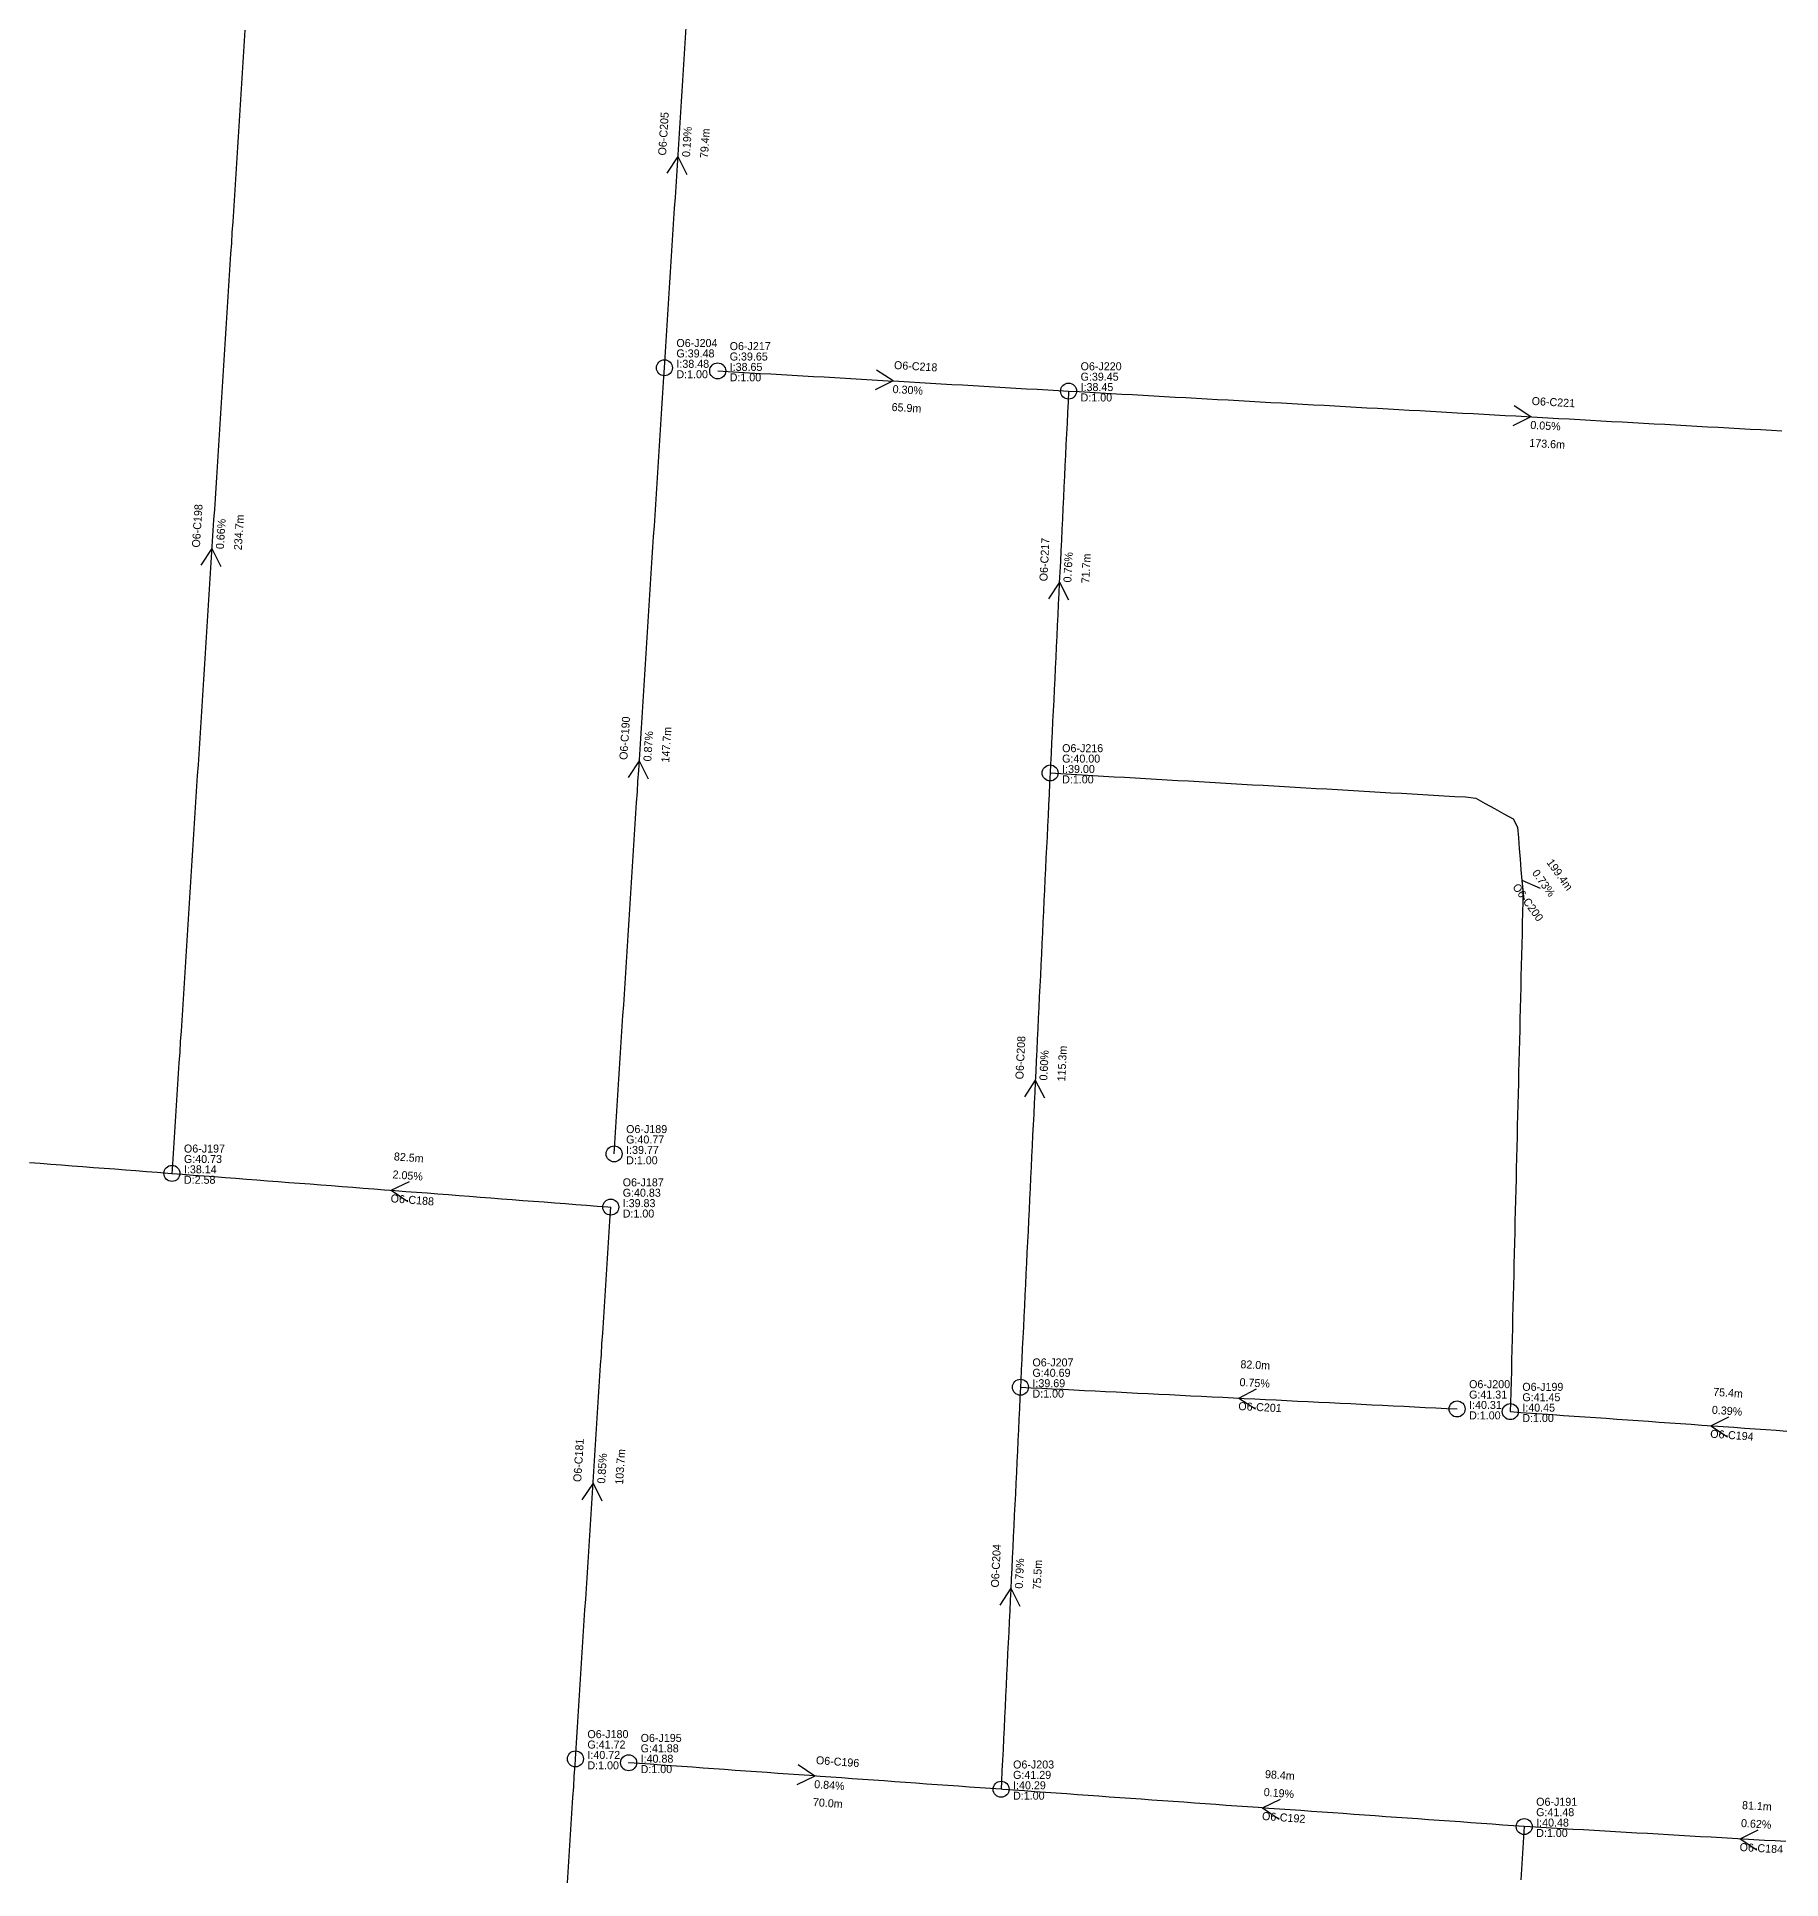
# Model space of a CAD drawing. Header units: metres. Extents: x 607160 to 610559, y 2613470 to 2618337.
# Drawn here: x 609075 to 609402.1, y 2615085.3 to 2615430.7 of the extents above; entities that cross this region are included whole.
import ezdxf

# ---------------------------------------------------------------- set-up
doc = ezdxf.new("R2010")
doc.units = ezdxf.units.M
for name, color, linetype in [('SW-DRAIN-LABELS', 3, 'Continuous'), ('SW-DRAIN-SUB-06', 6, 'Continuous'), ('SW-JUNCTIONS', 7, 'Continuous')]:
    doc.layers.add(name, color=color, linetype=linetype)

msp = doc.modelspace()

# ---------------------------------------------------------------- linework, layer by layer
at = {"layer": 'SW-DRAIN-SUB-06'}
for p, q in [((609195.24, 2615408.29), (609193.16, 2615405.17)), ((609195.24, 2615408.29), (609196.91, 2615404.93)), ((609235.59, 2615366.2), (609232.46, 2615368.26)), ((609235.59, 2615366.2), (609232.24, 2615364.52)), ((609355.19, 2615359.48), (609352.05, 2615361.53)), ((609355.19, 2615359.48), (609351.84, 2615357.79)), ((609107.82, 2615334.79), (609105.74, 2615331.66)), ((609107.82, 2615334.79), (609109.48, 2615331.43)), ((609266.77, 2615328.51), (609264.74, 2615325.36)), ((609266.77, 2615328.51), (609268.48, 2615325.17)), ((609187.99, 2615294.99), (609185.91, 2615291.86)), ((609187.99, 2615294.99), (609189.65, 2615291.63)), ((609353.5, 2615272.63), (609356.92, 2615271.09)), ((609353.5, 2615272.63), (609353.88, 2615268.9)), ((609262.25, 2615235.14), (609260.22, 2615231.98)), ((609262.25, 2615235.14), (609263.97, 2615231.8)), ((609141.48, 2615214.49), (609144.87, 2615216.11)), ((609141.48, 2615214.49), (609144.58, 2615212.37)), ((609300.41, 2615175.52), (609303.75, 2615177.23)), ((609300.41, 2615175.52), (609303.56, 2615173.49)), ((609388.95, 2615170.35), (609392.32, 2615172)), ((609388.95, 2615170.35), (609392.05, 2615168.25)), ((609179.32, 2615159.6), (609177.24, 2615156.47)), ((609179.32, 2615159.6), (609180.99, 2615156.23)), ((609257.65, 2615139.87), (609255.62, 2615136.72)), ((609257.65, 2615139.87), (609259.37, 2615136.54)), ((609220.91, 2615104.67), (609217.81, 2615106.77)), ((609220.91, 2615104.67), (609217.54, 2615103.03)), ((609304.89, 2615098.68), (609308.26, 2615100.32)), ((609304.89, 2615098.68), (609307.99, 2615096.58)), ((609394.44, 2615092.87), (609397.79, 2615094.55)), ((609394.44, 2615092.87), (609397.58, 2615090.81))]:
    msp.add_line(p, q, dxfattribs=at)
for points in [[(609114.03, 2615431.96), (609113.9, 2615429.96), (609113.77, 2615427.97), (609113.64, 2615425.97), (609113.52, 2615423.98), (609113.39, 2615421.98), (609113.26, 2615419.99), (609113.13, 2615417.99), (609113.01, 2615415.99), (609112.88, 2615414), (609112.75, 2615412), (609112.62, 2615410.01), (609112.5, 2615408.01), (609112.37, 2615406.01), (609112.24, 2615404.02), (609112.11, 2615402.02), (609111.99, 2615400.03), (609111.86, 2615398.03), (609111.73, 2615396.03), (609111.6, 2615394.04), (609111.48, 2615392.04), (609111.35, 2615390.05), (609111.22, 2615388.05), (609111.09, 2615386.05), (609110.97, 2615384.06), (609110.84, 2615382.06), (609110.71, 2615380.07), (609110.58, 2615378.07), (609110.46, 2615376.07), (609110.33, 2615374.08), (609110.2, 2615372.08), (609110.07, 2615370.09), (609109.95, 2615368.09), (609109.82, 2615366.1), (609109.69, 2615364.1), (609109.56, 2615362.1), (609109.44, 2615360.11), (609109.31, 2615358.11), (609109.18, 2615356.12), (609109.05, 2615354.12), (609108.93, 2615352.12), (609108.8, 2615350.13), (609108.67, 2615348.13), (609108.54, 2615346.14), (609108.42, 2615344.14), (609108.29, 2615342.14), (609108.16, 2615340.15), (609108.03, 2615338.15), (609107.91, 2615336.16), (609107.78, 2615334.16), (609107.65, 2615332.16), (609107.52, 2615330.17), (609107.4, 2615328.17), (609107.27, 2615326.18), (609107.14, 2615324.18), (609107.01, 2615322.18), (609106.89, 2615320.19), (609106.76, 2615318.19), (609106.63, 2615316.2), (609106.5, 2615314.2), (609106.38, 2615312.2), (609106.25, 2615310.21), (609106.12, 2615308.21), (609105.99, 2615306.22), (609105.87, 2615304.22), (609105.74, 2615302.23), (609105.61, 2615300.23), (609105.48, 2615298.23), (609105.36, 2615296.24), (609105.23, 2615294.24), (609105.1, 2615292.25), (609104.97, 2615290.25), (609104.85, 2615288.25), (609104.72, 2615286.26), (609104.59, 2615284.26), (609104.46, 2615282.27), (609104.34, 2615280.27), (609104.21, 2615278.27), (609104.08, 2615276.28), (609103.95, 2615274.28), (609103.83, 2615272.29), (609103.7, 2615270.29), (609103.57, 2615268.29), (609103.44, 2615266.3), (609103.32, 2615264.3), (609103.19, 2615262.31), (609103.06, 2615260.31), (609102.93, 2615258.31), (609102.81, 2615256.32), (609102.68, 2615254.32), (609102.55, 2615252.33), (609102.42, 2615250.33), (609102.3, 2615248.34), (609102.17, 2615246.34), (609102.04, 2615244.34), (609101.91, 2615242.35), (609101.79, 2615240.35), (609101.66, 2615238.36), (609101.53, 2615236.36), (609101.4, 2615234.36), (609101.28, 2615232.37), (609101.15, 2615230.37), (609101.02, 2615228.38), (609100.89, 2615226.38), (609100.77, 2615224.38), (609100.64, 2615222.39), (609100.51, 2615220.39), (609100.38, 2615218.4), (609100.34, 2615217.65)], [(609192.7, 2615368.67), (609192.83, 2615370.66), (609192.96, 2615372.66), (609193.09, 2615374.66), (609193.22, 2615376.65), (609193.34, 2615378.65), (609193.47, 2615380.64), (609193.6, 2615382.64), (609193.73, 2615384.64), (609193.86, 2615386.63), (609193.98, 2615388.63), (609194.11, 2615390.62), (609194.24, 2615392.62), (609194.37, 2615394.61), (609194.49, 2615396.61), (609194.62, 2615398.61), (609194.75, 2615400.6), (609194.88, 2615402.6), (609195.01, 2615404.59), (609195.13, 2615406.59), (609195.26, 2615408.59), (609195.39, 2615410.58), (609195.52, 2615412.58), (609195.65, 2615414.57), (609195.77, 2615416.57), (609195.9, 2615418.57), (609196.03, 2615420.56), (609196.16, 2615422.56), (609196.29, 2615424.55), (609196.41, 2615426.55), (609196.54, 2615428.55), (609196.67, 2615430.54), (609196.8, 2615432.54)], [(609183.27, 2615221.3), (609183.27, 2615221.3), (609183.4, 2615223.3), (609183.53, 2615225.3), (609183.65, 2615227.29), (609183.78, 2615229.29), (609183.91, 2615231.28), (609184.04, 2615233.28), (609184.17, 2615235.28), (609184.29, 2615237.27), (609184.42, 2615239.27), (609184.55, 2615241.26), (609184.68, 2615243.26), (609184.8, 2615245.26), (609184.93, 2615247.25), (609185.06, 2615249.25), (609185.19, 2615251.24), (609185.32, 2615253.24), (609185.44, 2615255.24), (609185.57, 2615257.23), (609185.7, 2615259.23), (609185.83, 2615261.22), (609185.95, 2615263.22), (609186.08, 2615265.21), (609186.21, 2615267.21), (609186.34, 2615269.21), (609186.47, 2615271.2), (609186.59, 2615273.2), (609186.72, 2615275.19), (609186.85, 2615277.19), (609186.98, 2615279.19), (609187.1, 2615281.18), (609187.23, 2615283.18), (609187.36, 2615285.17), (609187.49, 2615287.17), (609187.62, 2615289.17), (609187.74, 2615291.16), (609187.87, 2615293.16), (609188, 2615295.15), (609188.13, 2615297.15), (609188.25, 2615299.15), (609188.38, 2615301.14), (609188.51, 2615303.14), (609188.64, 2615305.13), (609188.77, 2615307.13), (609188.89, 2615309.12), (609189.02, 2615311.12), (609189.15, 2615313.12), (609189.28, 2615315.11), (609189.4, 2615317.11), (609189.53, 2615319.1), (609189.66, 2615321.1), (609189.79, 2615323.1), (609189.92, 2615325.09), (609190.04, 2615327.09), (609190.17, 2615329.08), (609190.3, 2615331.08), (609190.43, 2615333.08), (609190.55, 2615335.07), (609190.68, 2615337.07), (609190.81, 2615339.06), (609190.94, 2615341.06), (609191.07, 2615343.06), (609191.19, 2615345.05), (609191.32, 2615347.05), (609191.45, 2615349.04), (609191.58, 2615351.04), (609191.7, 2615353.03), (609191.83, 2615355.03), (609191.96, 2615357.03), (609192.09, 2615359.02), (609192.22, 2615361.02), (609192.34, 2615363.01), (609192.47, 2615365.01), (609192.6, 2615367.01), (609192.7, 2615368.67)], [(609202.69, 2615368.09), (609202.69, 2615368.09), (609204.68, 2615367.98), (609206.68, 2615367.86), (609208.68, 2615367.75), (609210.68, 2615367.63), (609212.67, 2615367.52), (609214.67, 2615367.4), (609216.67, 2615367.29), (609218.66, 2615367.17), (609220.66, 2615367.06), (609222.66, 2615366.95), (609224.65, 2615366.83), (609226.65, 2615366.72), (609228.65, 2615366.6), (609230.64, 2615366.49), (609232.64, 2615366.37), (609234.64, 2615366.26), (609236.63, 2615366.14), (609238.63, 2615366.03), (609240.63, 2615365.91), (609242.62, 2615365.8), (609244.62, 2615365.68), (609246.62, 2615365.57), (609248.61, 2615365.45), (609250.61, 2615365.34), (609252.61, 2615365.22), (609254.6, 2615365.11), (609256.6, 2615364.99), (609258.6, 2615364.88), (609260.59, 2615364.76), (609262.59, 2615364.65), (609264.59, 2615364.53), (609266.58, 2615364.42), (609268.5, 2615364.31)], [(609268.5, 2615364.31), (609268.4, 2615362.31), (609268.3, 2615360.31), (609268.21, 2615358.32), (609268.11, 2615356.32), (609268.01, 2615354.32), (609267.92, 2615352.32), (609267.82, 2615350.32), (609267.72, 2615348.33), (609267.63, 2615346.33), (609267.53, 2615344.33), (609267.43, 2615342.33), (609267.34, 2615340.34), (609267.24, 2615338.34), (609267.14, 2615336.34), (609267.05, 2615334.34), (609266.95, 2615332.35), (609266.86, 2615330.35), (609266.76, 2615328.35), (609266.66, 2615326.35), (609266.57, 2615324.36), (609266.47, 2615322.36), (609266.37, 2615320.36), (609266.28, 2615318.36), (609266.18, 2615316.36), (609266.08, 2615314.37), (609265.99, 2615312.37), (609265.89, 2615310.37), (609265.79, 2615308.37), (609265.7, 2615306.38), (609265.6, 2615304.38), (609265.5, 2615302.38), (609265.41, 2615300.38), (609265.31, 2615298.39), (609265.21, 2615296.39), (609265.12, 2615294.39), (609265.04, 2615292.71)], [(609268.5, 2615364.31), (609270.49, 2615364.2), (609272.49, 2615364.09), (609274.49, 2615363.97), (609276.48, 2615363.86), (609278.48, 2615363.75), (609280.48, 2615363.64), (609282.48, 2615363.53), (609284.47, 2615363.42), (609286.47, 2615363.31), (609288.47, 2615363.2), (609290.46, 2615363.08), (609292.46, 2615362.97), (609294.46, 2615362.86), (609296.45, 2615362.75), (609298.45, 2615362.64), (609300.45, 2615362.53), (609302.44, 2615362.42), (609304.44, 2615362.31), (609306.44, 2615362.19), (609308.44, 2615362.08), (609310.43, 2615361.97), (609312.43, 2615361.86), (609314.43, 2615361.75), (609316.42, 2615361.64), (609318.42, 2615361.53), (609320.42, 2615361.42), (609322.41, 2615361.3), (609324.41, 2615361.19), (609326.41, 2615361.08), (609328.4, 2615360.97), (609330.4, 2615360.86), (609332.4, 2615360.75), (609334.39, 2615360.64), (609336.39, 2615360.53), (609338.39, 2615360.41), (609340.39, 2615360.3), (609342.38, 2615360.19), (609344.38, 2615360.08), (609346.38, 2615359.97), (609348.37, 2615359.86), (609350.37, 2615359.75), (609352.37, 2615359.64), (609354.36, 2615359.52), (609356.36, 2615359.41), (609358.36, 2615359.3), (609360.35, 2615359.19), (609362.35, 2615359.08), (609364.35, 2615358.97), (609366.35, 2615358.86), (609368.34, 2615358.75), (609370.34, 2615358.63), (609372.34, 2615358.52), (609374.33, 2615358.41), (609376.33, 2615358.3), (609378.33, 2615358.19), (609380.32, 2615358.08), (609382.32, 2615357.97), (609384.32, 2615357.86), (609386.31, 2615357.74), (609388.31, 2615357.63), (609390.31, 2615357.52), (609392.31, 2615357.41), (609394.3, 2615357.3), (609396.3, 2615357.19), (609398.3, 2615357.08), (609400.29, 2615356.97), (609402.29, 2615356.85)], [(609265.04, 2615292.71), (609264.94, 2615290.71), (609264.84, 2615288.71), (609264.75, 2615286.71), (609264.65, 2615284.72), (609264.55, 2615282.72), (609264.46, 2615280.72), (609264.36, 2615278.72), (609264.26, 2615276.73), (609264.17, 2615274.73), (609264.07, 2615272.73), (609263.97, 2615270.73), (609263.88, 2615268.74), (609263.78, 2615266.74), (609263.68, 2615264.74), (609263.59, 2615262.74), (609263.49, 2615260.75), (609263.39, 2615258.75), (609263.3, 2615256.75), (609263.2, 2615254.75), (609263.11, 2615252.75), (609263.01, 2615250.76), (609262.91, 2615248.76), (609262.82, 2615246.76), (609262.72, 2615244.76), (609262.62, 2615242.77), (609262.53, 2615240.77), (609262.43, 2615238.77), (609262.33, 2615236.77), (609262.24, 2615234.78), (609262.14, 2615232.78), (609262.04, 2615230.78), (609261.95, 2615228.78), (609261.85, 2615226.78), (609261.75, 2615224.79), (609261.66, 2615222.79), (609261.56, 2615220.79), (609261.46, 2615218.79), (609261.37, 2615216.8), (609261.27, 2615214.8), (609261.17, 2615212.8), (609261.08, 2615210.8), (609260.98, 2615208.81), (609260.89, 2615206.81), (609260.79, 2615204.81), (609260.69, 2615202.81), (609260.6, 2615200.82), (609260.5, 2615198.82), (609260.4, 2615196.82), (609260.31, 2615194.82), (609260.21, 2615192.82), (609260.11, 2615190.83), (609260.02, 2615188.83), (609259.92, 2615186.83), (609259.82, 2615184.83), (609259.73, 2615182.84), (609259.63, 2615180.84), (609259.53, 2615178.84), (609259.47, 2615177.56)], [(609265.04, 2615292.71), (609267.03, 2615292.59), (609269.03, 2615292.48), (609271.03, 2615292.36), (609273.02, 2615292.25), (609275.02, 2615292.13), (609277.02, 2615292.02), (609279.01, 2615291.9), (609281.01, 2615291.79), (609283.01, 2615291.67), (609285, 2615291.55), (609287, 2615291.44), (609289, 2615291.32), (609290.99, 2615291.21), (609292.99, 2615291.09), (609294.99, 2615290.98), (609296.98, 2615290.86), (609298.98, 2615290.75), (609300.98, 2615290.63), (609302.97, 2615290.52), (609304.97, 2615290.4), (609306.97, 2615290.29), (609308.96, 2615290.17), (609310.96, 2615290.06), (609312.96, 2615289.94), (609314.95, 2615289.83), (609316.95, 2615289.71), (609318.95, 2615289.59), (609320.94, 2615289.48), (609322.94, 2615289.36), (609324.94, 2615289.25), (609326.93, 2615289.13), (609328.93, 2615289.02), (609330.93, 2615288.9), (609332.92, 2615288.79), (609334.92, 2615288.67), (609336.92, 2615288.56), (609338.91, 2615288.44), (609340.91, 2615288.33), (609342.91, 2615288.21), (609344.87, 2615287.98), (609346.62, 2615287.01), (609348.37, 2615286.05), (609350.12, 2615285.08), (609351.87, 2615284.11), (609352.68, 2615282.54), (609352.85, 2615280.54), (609353.01, 2615278.55), (609353.18, 2615276.56), (609353.34, 2615274.56), (609353.51, 2615272.57), (609353.67, 2615270.58), (609353.68, 2615268.58), (609353.63, 2615266.58), (609353.58, 2615264.58), (609353.54, 2615262.58), (609353.49, 2615260.58), (609353.44, 2615258.58), (609353.39, 2615256.58), (609353.34, 2615254.58), (609353.29, 2615252.58), (609353.24, 2615250.58), (609353.19, 2615248.59), (609353.14, 2615246.59), (609353.1, 2615244.59), (609353.05, 2615242.59), (609353, 2615240.59), (609352.95, 2615238.59), (609352.9, 2615236.59), (609352.85, 2615234.59), (609352.8, 2615232.59), (609352.75, 2615230.59), (609352.7, 2615228.59), (609352.65, 2615226.59), (609352.61, 2615224.59), (609352.56, 2615222.59), (609352.51, 2615220.59), (609352.46, 2615218.59), (609352.41, 2615216.59), (609352.36, 2615214.6), (609352.31, 2615212.6), (609352.26, 2615210.6), (609352.21, 2615208.6), (609352.17, 2615206.6), (609352.12, 2615204.6), (609352.07, 2615202.6), (609352.02, 2615200.6), (609351.97, 2615198.6), (609351.92, 2615196.6), (609351.87, 2615194.6), (609351.82, 2615192.6), (609351.77, 2615190.6), (609351.73, 2615188.6), (609351.68, 2615186.6), (609351.63, 2615184.6), (609351.58, 2615182.61), (609351.53, 2615180.61), (609351.48, 2615178.61), (609351.43, 2615176.61), (609351.38, 2615174.61), (609351.34, 2615172.98)], [(609073.65, 2615219.7), (609075.64, 2615219.55), (609077.64, 2615219.39), (609079.63, 2615219.24), (609081.63, 2615219.09), (609083.62, 2615218.94), (609085.61, 2615218.78), (609087.61, 2615218.63), (609089.6, 2615218.48), (609091.6, 2615218.32), (609093.59, 2615218.17), (609095.58, 2615218.02), (609097.58, 2615217.86), (609099.57, 2615217.71), (609100.34, 2615217.65)], [(609100.34, 2615217.65), (609102.33, 2615217.5), (609104.33, 2615217.34), (609106.32, 2615217.19), (609108.31, 2615217.04), (609110.31, 2615216.88), (609112.3, 2615216.73), (609114.3, 2615216.58), (609116.29, 2615216.42), (609118.28, 2615216.27), (609120.28, 2615216.12), (609122.27, 2615215.96), (609124.27, 2615215.81), (609126.26, 2615215.66), (609128.25, 2615215.51), (609130.25, 2615215.35), (609132.24, 2615215.2), (609134.24, 2615215.05), (609136.23, 2615214.89), (609138.23, 2615214.74), (609140.22, 2615214.59), (609142.21, 2615214.43), (609144.21, 2615214.28), (609146.2, 2615214.13), (609148.2, 2615213.97), (609150.19, 2615213.82), (609152.18, 2615213.67), (609154.18, 2615213.51), (609156.17, 2615213.36), (609158.17, 2615213.21), (609160.16, 2615213.05), (609162.15, 2615212.9), (609164.15, 2615212.75), (609166.14, 2615212.59), (609168.14, 2615212.44), (609170.13, 2615212.29), (609172.13, 2615212.13), (609174.12, 2615211.98), (609176.11, 2615211.83), (609178.11, 2615211.67), (609180.1, 2615211.52), (609182.1, 2615211.37), (609182.63, 2615211.32)], [(609176.01, 2615107.87), (609176.14, 2615109.86), (609176.27, 2615111.86), (609176.4, 2615113.85), (609176.52, 2615115.85), (609176.65, 2615117.85), (609176.78, 2615119.84), (609176.91, 2615121.84), (609177.03, 2615123.83), (609177.16, 2615125.83), (609177.29, 2615127.83), (609177.42, 2615129.82), (609177.54, 2615131.82), (609177.67, 2615133.81), (609177.8, 2615135.81), (609177.93, 2615137.81), (609178.06, 2615139.8), (609178.18, 2615141.8), (609178.31, 2615143.79), (609178.44, 2615145.79), (609178.57, 2615147.78), (609178.69, 2615149.78), (609178.82, 2615151.78), (609178.95, 2615153.77), (609179.08, 2615155.77), (609179.21, 2615157.76), (609179.33, 2615159.76), (609179.46, 2615161.76), (609179.59, 2615163.75), (609179.72, 2615165.75), (609179.84, 2615167.74), (609179.97, 2615169.74), (609180.1, 2615171.74), (609180.23, 2615173.73), (609180.35, 2615175.73), (609180.48, 2615177.72), (609180.61, 2615179.72), (609180.74, 2615181.72), (609180.87, 2615183.71), (609180.99, 2615185.71), (609181.12, 2615187.7), (609181.25, 2615189.7), (609181.38, 2615191.69), (609181.5, 2615193.69), (609181.63, 2615195.69), (609181.76, 2615197.68), (609181.89, 2615199.68), (609182.02, 2615201.67), (609182.14, 2615203.67), (609182.27, 2615205.67), (609182.4, 2615207.66), (609182.53, 2615209.66), (609182.63, 2615211.32)], [(609259.47, 2615177.56), (609259.38, 2615175.57), (609259.28, 2615173.57), (609259.18, 2615171.57), (609259.09, 2615169.57), (609258.99, 2615167.58), (609258.89, 2615165.58), (609258.8, 2615163.58), (609258.7, 2615161.58), (609258.61, 2615159.59), (609258.51, 2615157.59), (609258.41, 2615155.59), (609258.32, 2615153.59), (609258.22, 2615151.59), (609258.12, 2615149.6), (609258.03, 2615147.6), (609257.93, 2615145.6), (609257.83, 2615143.6), (609257.74, 2615141.61), (609257.64, 2615139.61), (609257.54, 2615137.61), (609257.45, 2615135.61), (609257.35, 2615133.62), (609257.26, 2615131.62), (609257.16, 2615129.62), (609257.06, 2615127.62), (609256.97, 2615125.62), (609256.87, 2615123.63), (609256.77, 2615121.63), (609256.68, 2615119.63), (609256.58, 2615117.63), (609256.48, 2615115.64), (609256.39, 2615113.64), (609256.29, 2615111.64), (609256.2, 2615109.64), (609256.1, 2615107.65), (609256, 2615105.65), (609255.91, 2615103.65), (609255.84, 2615102.18)], [(609259.47, 2615177.56), (609261.47, 2615177.46), (609263.47, 2615177.36), (609265.47, 2615177.27), (609267.46, 2615177.17), (609269.46, 2615177.07), (609271.46, 2615176.97), (609273.46, 2615176.87), (609275.45, 2615176.77), (609277.45, 2615176.67), (609279.45, 2615176.57), (609281.45, 2615176.47), (609283.44, 2615176.37), (609285.44, 2615176.27), (609287.44, 2615176.17), (609289.44, 2615176.07), (609291.43, 2615175.97), (609293.43, 2615175.87), (609295.43, 2615175.77), (609297.43, 2615175.67), (609299.42, 2615175.57), (609301.42, 2615175.47), (609303.42, 2615175.37), (609305.42, 2615175.27), (609307.41, 2615175.17), (609309.41, 2615175.07), (609311.41, 2615174.97), (609313.41, 2615174.87), (609315.4, 2615174.78), (609317.4, 2615174.68), (609319.4, 2615174.58), (609321.4, 2615174.48), (609323.39, 2615174.38), (609325.39, 2615174.28), (609327.39, 2615174.18), (609329.39, 2615174.08), (609331.38, 2615173.98), (609333.38, 2615173.88), (609335.38, 2615173.78), (609337.38, 2615173.68), (609339.37, 2615173.58), (609341.36, 2615173.48)], [(609351.34, 2615172.98), (609353.34, 2615172.84), (609355.33, 2615172.7), (609357.33, 2615172.56), (609359.32, 2615172.42), (609361.32, 2615172.28), (609363.31, 2615172.15), (609365.31, 2615172.01), (609367.3, 2615171.87), (609369.3, 2615171.73), (609371.3, 2615171.59), (609373.29, 2615171.45), (609375.29, 2615171.31), (609377.28, 2615171.17), (609379.28, 2615171.03), (609381.27, 2615170.89), (609383.27, 2615170.75), (609385.26, 2615170.61), (609387.26, 2615170.47), (609389.25, 2615170.33), (609391.25, 2615170.19), (609393.24, 2615170.05), (609395.24, 2615169.91), (609397.23, 2615169.77), (609399.23, 2615169.63), (609401.22, 2615169.49), (609403.22, 2615169.35)], [(609174.52, 2615084.66), (609174.65, 2615086.65), (609174.78, 2615088.65), (609174.91, 2615090.64), (609175.04, 2615092.64), (609175.16, 2615094.64), (609175.29, 2615096.63), (609175.42, 2615098.63), (609175.55, 2615100.62), (609175.68, 2615102.62), (609175.8, 2615104.61), (609175.93, 2615106.61), (609176.01, 2615107.87)], [(609255.84, 2615102.18), (609253.84, 2615102.32), (609251.85, 2615102.46), (609249.85, 2615102.6), (609247.86, 2615102.74), (609245.86, 2615102.89), (609243.87, 2615103.03), (609241.87, 2615103.17), (609239.88, 2615103.31), (609237.88, 2615103.46), (609235.89, 2615103.6), (609233.89, 2615103.74), (609231.9, 2615103.88), (609229.9, 2615104.02), (609227.91, 2615104.17), (609225.91, 2615104.31), (609223.92, 2615104.45), (609221.92, 2615104.59), (609219.93, 2615104.74), (609217.93, 2615104.88), (609215.94, 2615105.02), (609213.94, 2615105.16), (609211.95, 2615105.3), (609209.95, 2615105.45), (609207.96, 2615105.59), (609205.96, 2615105.73), (609203.97, 2615105.87), (609201.97, 2615106.02), (609199.98, 2615106.16), (609197.98, 2615106.3), (609195.99, 2615106.44), (609193.99, 2615106.58), (609192, 2615106.73), (609190, 2615106.87), (609188.01, 2615107.01), (609186.01, 2615107.15), (609185.99, 2615107.16)], [(609353.94, 2615095.19), (609351.94, 2615095.34), (609349.95, 2615095.48), (609347.95, 2615095.62), (609345.96, 2615095.76), (609343.96, 2615095.9), (609341.97, 2615096.05), (609339.97, 2615096.19), (609337.98, 2615096.33), (609335.98, 2615096.47), (609333.99, 2615096.61), (609331.99, 2615096.76), (609330, 2615096.9), (609328, 2615097.04), (609326.01, 2615097.18), (609324.01, 2615097.32), (609322.02, 2615097.47), (609320.02, 2615097.61), (609318.03, 2615097.75), (609316.03, 2615097.89), (609314.04, 2615098.03), (609312.04, 2615098.18), (609310.05, 2615098.32), (609308.05, 2615098.46), (609306.06, 2615098.6), (609304.06, 2615098.74), (609302.07, 2615098.88), (609300.07, 2615099.03), (609298.08, 2615099.17), (609296.08, 2615099.31), (609294.09, 2615099.45), (609292.09, 2615099.59), (609290.1, 2615099.74), (609288.1, 2615099.88), (609286.11, 2615100.02), (609284.11, 2615100.16), (609282.12, 2615100.3), (609280.12, 2615100.45), (609278.13, 2615100.59), (609276.13, 2615100.73), (609274.14, 2615100.87), (609272.14, 2615101.01), (609270.15, 2615101.16), (609268.15, 2615101.3), (609266.16, 2615101.44), (609264.16, 2615101.58), (609262.17, 2615101.72), (609260.17, 2615101.87), (609258.18, 2615102.01), (609256.18, 2615102.15), (609255.84, 2615102.18)], [(609353.94, 2615095.19), (609353.81, 2615093.2), (609353.69, 2615091.2), (609353.56, 2615089.21), (609353.44, 2615087.21), (609353.32, 2615085.21)], [(609403, 2615092.38), (609401, 2615092.49), (609399.01, 2615092.61), (609397.01, 2615092.72), (609395.01, 2615092.84), (609393.02, 2615092.95), (609391.02, 2615093.06), (609389.02, 2615093.18), (609387.03, 2615093.29), (609385.03, 2615093.41), (609383.03, 2615093.52), (609381.03, 2615093.64), (609379.04, 2615093.75), (609377.04, 2615093.87), (609375.04, 2615093.98), (609373.05, 2615094.1), (609371.05, 2615094.21), (609369.05, 2615094.33), (609367.06, 2615094.44), (609365.06, 2615094.55), (609363.06, 2615094.67), (609361.07, 2615094.78), (609359.07, 2615094.9), (609357.07, 2615095.01), (609355.08, 2615095.13), (609353.94, 2615095.19)]]:
    msp.add_lwpolyline(points, dxfattribs=at)
at = {"layer": 'SW-JUNCTIONS'}
for centre in [(609192.7, 2615368.67), (609202.69, 2615368.09), (609268.5, 2615364.31), (609265.04, 2615292.71), (609183.27, 2615221.3), (609100.34, 2615217.65), (609182.63, 2615211.32), (609259.47, 2615177.56), (609341.36, 2615173.48), (609351.34, 2615172.98), (609176.01, 2615107.87), (609185.99, 2615107.16), (609255.84, 2615102.18), (609353.94, 2615095.19)]:
    msp.add_circle(centre, 1.5, dxfattribs=at)

# ---------------------------------------------------------------- texts
at = {"layer": 'SW-DRAIN-LABELS', "color": 3}
for s, rotation, p in [('O6-C205', 86.3343, (609193, 2615408.44)), ('O6-C218', -3.2917, (609235.72, 2615368.45)), ('O6-C221', -3.1892, (609355.31, 2615361.72)), ('O6-C198', 86.3451, (609105.57, 2615334.93)), ('O6-C217', 87.2321, (609264.52, 2615328.62)), ('O6-C190', 86.3373, (609185.74, 2615295.13)), ('O6-C200', -54.2126, (609351.67, 2615271.32)), ('O6-C208', 87.234, (609260.01, 2615235.24)), ('O6-C188', -4.3958, (609141.31, 2615212.24)), ('O6-C201', -2.8548, (609300.3, 2615173.28)), ('O6-C181', 86.3387, (609177.08, 2615159.74)), ('O6-C194', -4.0023, (609388.79, 2615168.11)), ('O6-C204', 87.2377, (609255.41, 2615139.98)), ('O6-C196', -4.078, (609221.07, 2615106.91)), ('O6-C192', -4.0708, (609304.73, 2615096.44)), ('O6-C184', -3.2862, (609394.31, 2615090.62))]:
    msp.add_text(s, height=1.5, rotation=rotation, dxfattribs=at).set_placement(p)
at = {"layer": 'SW-DRAIN-LABELS', "color": 2}
for s, rotation, p in [('0.19%', 86.3343, (609197.49, 2615408.15)), ('79.4m', 86.3343, (609200.86, 2615407.93)), ('0.30%', -3.2917, (609235.46, 2615363.95)), ('65.9m', -3.2917, (609235.27, 2615360.59)), ('0.05%', -3.1892, (609355.06, 2615357.23)), ('173.6m', -3.1892, (609354.87, 2615353.86)), ('234.7m', 86.3451, (609113.43, 2615334.43)), ('0.66%', 86.3451, (609110.06, 2615334.64)), ('0.76%', 87.2321, (609269.01, 2615328.4)), ('71.7m', 87.2321, (609272.38, 2615328.24)), ('0.87%', 86.3373, (609190.23, 2615294.84)), ('147.7m', 86.3373, (609193.6, 2615294.63)), ('199.4m', -54.2126, (609358.06, 2615275.92)), ('0.73%', -54.2126, (609355.33, 2615273.95)), ('0.60%', 87.234, (609264.5, 2615235.03)), ('115.3m', 87.234, (609267.87, 2615234.86)), ('82.5m', -4.3958, (609141.92, 2615220.1)), ('2.05%', -4.3958, (609141.66, 2615216.73)), ('82.0m', -2.8548, (609300.69, 2615181.14)), ('0.75%', -2.8548, (609300.53, 2615177.77)), ('75.4m', -4.0023, (609389.34, 2615175.96)), ('0.39%', -4.0023, (609389.1, 2615172.6)), ('0.85%', 86.3387, (609181.57, 2615159.45)), ('103.7m', 86.3387, (609184.94, 2615159.24)), ('0.79%', 87.2377, (609259.9, 2615139.76)), ('75.5m', 87.2377, (609263.27, 2615139.6)), ('98.4m', -4.0708, (609305.29, 2615104.3)), ('0.84%', -4.078, (609220.75, 2615102.42)), ('0.19%', -4.0708, (609305.05, 2615100.93)), ('70.0m', -4.078, (609220.51, 2615099.05)), ('81.1m', -3.2862, (609394.76, 2615098.48)), ('0.62%', -3.2862, (609394.57, 2615095.11))]:
    msp.add_text(s, height=1.5, rotation=rotation, dxfattribs=at).set_placement(p)
at = {"layer": 'SW-DRAIN-LABELS', "color": 7}
for s, p in [('O6-J204', (609194.95, 2615372.57)), ('G:39.48', (609194.95, 2615370.62)), ('O6-J217', (609204.94, 2615371.99)), ('G:39.65', (609204.94, 2615370.04)), ('O6-J220', (609270.75, 2615368.21)), ('G:39.45', (609270.75, 2615366.26)), ('O6-J216', (609267.29, 2615296.61)), ('G:40.00', (609267.29, 2615294.66)), ('O6-J189', (609185.52, 2615225.2)), ('O6-J197', (609102.59, 2615221.55)), ('G:40.77', (609185.52, 2615223.25)), ('G:40.73', (609102.59, 2615219.6)), ('O6-J187', (609184.88, 2615215.22)), ('G:40.83', (609184.88, 2615213.27)), ('O6-J207', (609261.72, 2615181.46)), ('G:40.69', (609261.72, 2615179.51)), ('O6-J200', (609343.61, 2615177.38)), ('O6-J199', (609353.59, 2615176.88)), ('G:41.31', (609343.61, 2615175.43)), ('G:41.45', (609353.59, 2615174.93)), ('O6-J180', (609178.26, 2615111.77)), ('O6-J195', (609188.24, 2615111.06)), ('G:41.72', (609178.26, 2615109.82)), ('G:41.88', (609188.24, 2615109.11)), ('O6-J203', (609258.09, 2615106.08)), ('G:41.29', (609258.09, 2615104.13)), ('O6-J191', (609356.19, 2615099.09)), ('G:41.48', (609356.19, 2615097.14))]:
    msp.add_text(s, height=1.5, dxfattribs=at).set_placement(p)
at = {"layer": 'SW-DRAIN-LABELS', "color": 6}
for s, p in [('D:1.00', (609194.95, 2615366.72)), ('D:1.00', (609204.94, 2615366.14)), ('D:1.00', (609270.75, 2615362.36)), ('D:1.00', (609267.29, 2615290.76)), ('D:1.00', (609185.52, 2615219.35)), ('D:2.58', (609102.59, 2615215.7)), ('D:1.00', (609184.88, 2615209.37)), ('D:1.00', (609261.72, 2615175.61)), ('D:1.00', (609343.61, 2615171.53)), ('D:1.00', (609353.59, 2615171.03)), ('D:1.00', (609178.26, 2615105.92)), ('D:1.00', (609188.24, 2615105.21)), ('D:1.00', (609258.09, 2615100.23)), ('D:1.00', (609356.19, 2615093.24))]:
    msp.add_text(s, height=1.5, dxfattribs=at).set_placement(p)
at = {"layer": 'SW-DRAIN-LABELS', "color": 4}
for s, p in [('I:38.48', (609194.95, 2615368.67)), ('I:38.65', (609204.94, 2615368.09)), ('I:38.45', (609270.75, 2615364.31)), ('I:39.00', (609267.29, 2615292.71)), ('I:39.77', (609185.52, 2615221.3)), ('I:38.14', (609102.59, 2615217.65)), ('I:39.83', (609184.88, 2615211.32)), ('I:39.69', (609261.72, 2615177.56)), ('I:40.31', (609343.61, 2615173.48)), ('I:40.45', (609353.59, 2615172.98)), ('I:40.72', (609178.26, 2615107.87)), ('I:40.88', (609188.24, 2615107.16)), ('I:40.29', (609258.09, 2615102.18)), ('I:40.48', (609356.19, 2615095.19))]:
    msp.add_text(s, height=1.5, dxfattribs=at).set_placement(p)

doc.saveas('drawing.dxf')
